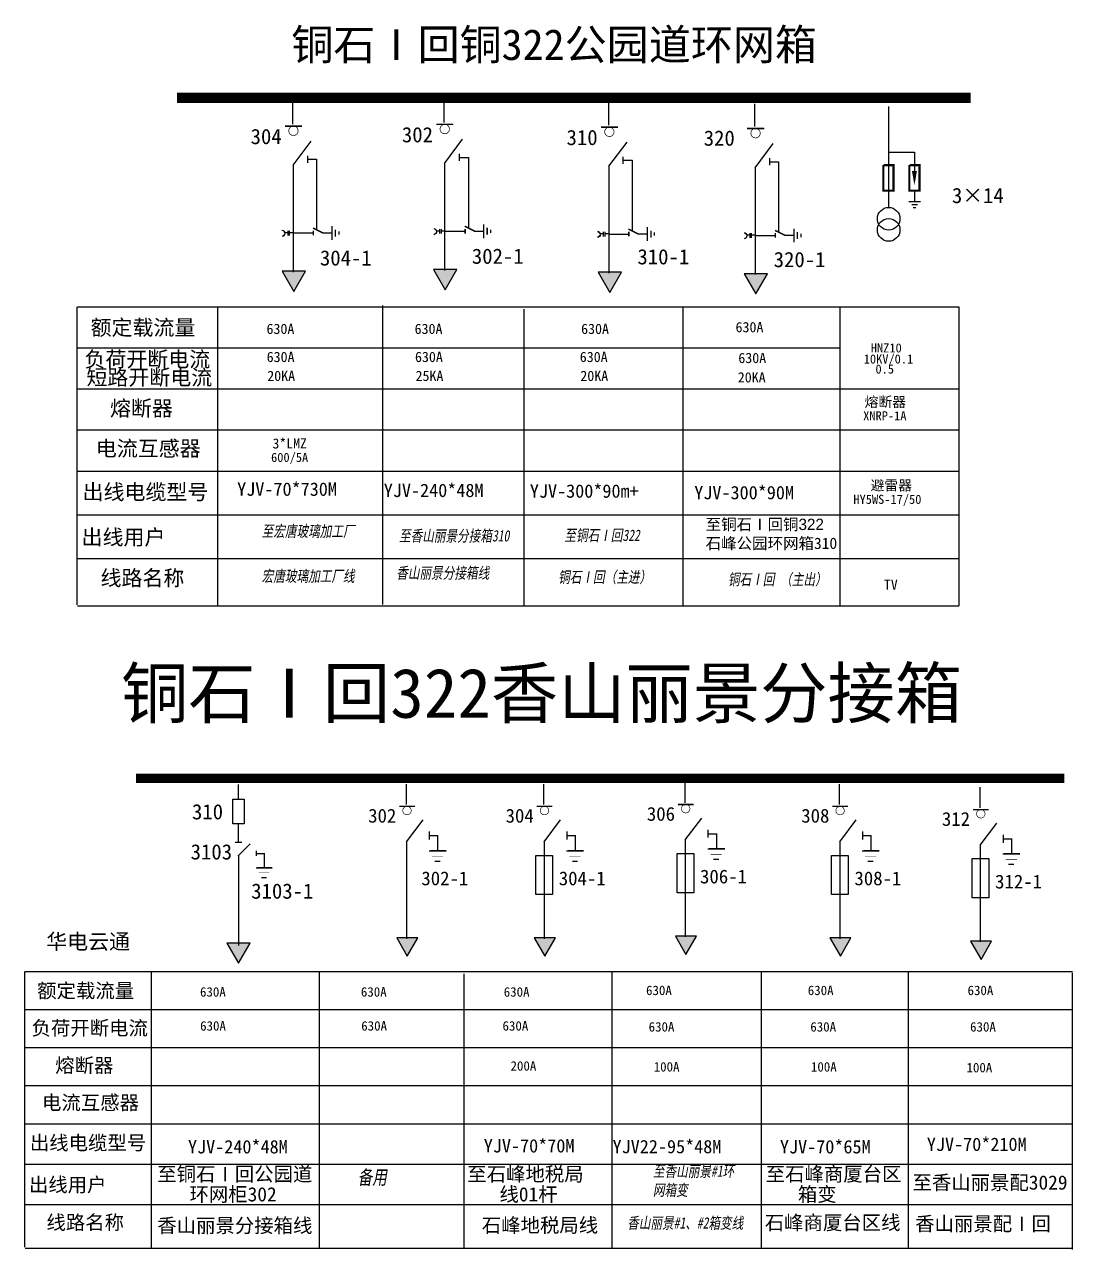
# Model space of a CAD drawing. Extents: x -15 to 488, y -398 to -197.
# Drawn here: x -14.5 to 155.4, y -395.7 to -197.2 of the extents above; entities that cross this region are included whole.
import ezdxf

# ---------------------------------------------------------------- set-up
doc = ezdxf.new("R2010")
doc.units = 0
doc.header["$LTSCALE"] = 5
doc.layers.get('0').update_dxf_attribs({"linetype": 'CONTINUOUS'})
doc.layers.add('1', color=7, linetype='CONTINUOUS')
doc.layers.add('2', color=7, linetype='CONTINUOUS')
doc.styles.add('HZ', font='', dxfattribs={"width": 0.75, "oblique": 9.998114})
doc.styles.get("Standard").update_dxf_attribs({"font": '', "width": 0.8})
doc.styles.add('字体', font='', dxfattribs={"height": 2.5})
doc.styles.get('HZ').set_extended_font_data('SimSun')
doc.styles.get('Standard').set_extended_font_data('楷体_GB2312')
doc.styles.get('字体').set_extended_font_data('SimSun')

# ---------------------------------------------------------------- blocks, each defined once
blk = doc.blocks.new('JD')
for points in [[(-2, 0.2), (-2, -0.2), (2, 0.2), (2, -0.2)], [(1, -1.2), (1, -0.8), (-1, -1.2), (-1, -0.8)], [(-0.5, -1.8), (-0.5, -2.2), (0.5, -1.8), (0.5, -2.2)]]:
    blk.add_trace(points)

msp = doc.modelspace()

# ---------------------------------------------------------------- hatches: boundary and pattern name
for color, points in [(0, [(29.13, -240.46), (31.03, -237.18), (27.24, -237.18)]), (0, [(53.66, -240.18), (55.56, -236.9), (51.77, -236.9)]), (0, [(80.35, -240.63), (82.24, -237.35), (78.46, -237.35)]), (0, [(104.04, -240.85), (105.94, -237.57), (102.15, -237.57)]), (7, [(47.53, -348.2), (49.25, -345.23), (45.82, -345.23)]), (7, [(69.82, -348.2), (71.54, -345.23), (68.1, -345.23)]), (7, [(92.71, -347.9), (94.43, -344.93), (91, -344.93)]), (7, [(117.75, -348.2), (119.46, -345.23), (116.03, -345.23)]), (0, [(20.19, -349.33), (22.08, -346.05), (18.29, -346.05)]), (7, [(140.55, -348.72), (142.26, -345.75), (138.83, -345.75)])]:
    msp.add_hatch(color=color).paths.add_polyline_path(points)

# ---------------------------------------------------------------- linework, layer by layer
at = {"color": 0}
for p, q in [((28.98, -213.33), (28.98, -209.67)), ((53.51, -213.05), (53.51, -209.39)), ((80.19, -213.5), (80.19, -209.84)), ((103.89, -213.73), (103.89, -210.06)), ((125.54, -210.5), (125.54, -226.91)), ((27.72, -213.65), (30.46, -213.65)), ((52.25, -213.36), (54.99, -213.36)), ((78.94, -213.81), (81.68, -213.81)), ((102.63, -214.04), (105.37, -214.04)), ((55.96, -218.17), (55.96, -219.3)), ((125.52, -217.87), (129.75, -217.87)), ((129.75, -217.87), (129.75, -220.96)), ((29.01, -219.97), (29.01, -237.32)), ((31.35, -218.46), (31.35, -219.59)), ((31.37, -219.03), (32.82, -219.03)), ((32.82, -219.03), (32.82, -230.46)), ((53.54, -219.69), (53.54, -237.04)), ((55.99, -218.74), (57.43, -218.74)), ((57.43, -218.74), (57.43, -230.18)), ((80.22, -220.14), (80.22, -237.49)), ((82.5, -218.62), (82.5, -219.75)), ((82.52, -219.19), (83.97, -219.19)), ((83.97, -219.19), (83.97, -230.62)), ((103.92, -220.36), (103.92, -237.71)), ((106.26, -218.85), (106.26, -219.98)), ((106.28, -219.42), (107.73, -219.42)), ((107.73, -219.42), (107.73, -230.85)), ((129.75, -224.21), (129.75, -225.81)), ((28.98, -230.97), (32.3, -230.97)), ((33.76, -230.94), (35.29, -230.94)), ((53.59, -230.69), (56.91, -230.69)), ((58.37, -230.66), (59.9, -230.66)), ((80.13, -231.14), (83.44, -231.14)), ((84.91, -231.11), (86.43, -231.11)), ((103.89, -231.36), (107.21, -231.36)), ((108.67, -231.33), (110.2, -231.33)), ((-6.04, -242.95), (-6.04, -291.25)), ((16.76, -242.95), (16.76, -291.41)), ((43.49, -242.75), (43.49, -291.21)), ((66.45, -243.32), (66.45, -291.41)), ((92.18, -243.11), (92.18, -291.41)), ((117.67, -243.1), (117.67, -291.41)), ((136.96, -242.93), (136.96, -291.41)), ((20.15, -322.71), (20.15, -320.36)), ((20.14, -326.73), (20.14, -329.68)), ((92.6, -329.32), (92.6, -345.06)), ((19.61, -329.68), (20.73, -329.68)), ((20.07, -331.96), (22.07, -329.95)), ((23.05, -331.13), (23.05, -331.92)), ((23.07, -331.52), (24.38, -331.52)), ((24.38, -333.86), (24.38, -331.51)), ((47.42, -329.63), (47.42, -345.36)), ((69.71, -329.63), (69.71, -345.36)), ((117.63, -329.63), (117.63, -345.36)), ((140.43, -330.15), (140.43, -345.88)), ((20.17, -331.93), (20.17, -346.43)), ((23.02, -333.86), (24.46, -333.86)), ((23.05, -333.86), (25.61, -333.86)), ((25.61, -333.86), (23.24, -333.86)), ((24.72, -335.5), (23.91, -335.5)), ((24.04, -333.86), (24.72, -333.86))]:
    msp.add_line(p, q, dxfattribs=at)
at = {"color": 0, "linetype": 'Continuous'}
for p, q in [((-5.94, -242.93), (136.96, -242.93)), ((-6.04, -249.59), (17.68, -249.59)), ((17.68, -249.59), (117.67, -249.59)), ((-6.04, -256.23), (36.09, -256.23)), ((35.8, -256.23), (136.96, -256.23)), ((-6.04, -262.87), (136.96, -262.87)), ((-6.04, -269.6), (136.96, -269.6)), ((-6.04, -276.68), (136.96, -276.68)), ((-5.94, -283.74), (136.96, -283.74)), ((-5.94, -291.41), (136.96, -291.41))]:
    msp.add_line(p, q, dxfattribs=at)
at = {"color": 7}
for p, q in [((47.39, -323.61), (47.39, -320.29)), ((69.68, -323.61), (69.68, -320.29)), ((92.57, -323.31), (92.57, -319.98)), ((117.61, -323.61), (117.61, -320.29)), ((140.41, -324.13), (140.41, -320.81))]:
    msp.add_line(p, q, dxfattribs=at)
for p, q in [((91.44, -323.59), (93.92, -323.59)), ((46.26, -323.89), (48.74, -323.89)), ((68.54, -323.89), (71.03, -323.89)), ((116.47, -323.89), (118.95, -323.89)), ((139.27, -324.41), (141.75, -324.41)), ((51.09, -327.98), (51.09, -329.27)), ((51.12, -328.63), (52.5, -328.63)), ((52.51, -331.11), (52.51, -328.62)), ((73.38, -327.98), (73.38, -329.27)), ((73.41, -328.63), (74.79, -328.63)), ((74.79, -331.11), (74.79, -328.62)), ((96.27, -327.68), (96.27, -328.97)), ((96.3, -328.33), (97.68, -328.33)), ((97.69, -330.8), (97.69, -328.31)), ((121.31, -327.98), (121.31, -329.27)), ((121.34, -328.63), (122.72, -328.63)), ((122.72, -331.11), (122.72, -328.62)), ((144.11, -328.5), (144.11, -329.79)), ((144.14, -329.15), (145.52, -329.15)), ((145.52, -331.62), (145.52, -329.13)), ((51.06, -331.11), (52.59, -331.11)), ((51.1, -331.11), (53.81, -331.11)), ((53.81, -331.11), (51.31, -331.11)), ((52.15, -331.11), (52.87, -331.11)), ((73.35, -331.11), (74.87, -331.11)), ((73.39, -331.11), (76.1, -331.11)), ((76.1, -331.11), (73.59, -331.11)), ((74.43, -331.11), (75.15, -331.11)), ((96.24, -330.8), (97.77, -330.8)), ((96.28, -330.8), (98.99, -330.8)), ((98.99, -330.8), (96.48, -330.8)), ((97.33, -330.8), (98.05, -330.8)), ((121.28, -331.11), (122.8, -331.11)), ((121.31, -331.11), (124.02, -331.11)), ((124.02, -331.11), (121.52, -331.11)), ((122.36, -331.11), (123.08, -331.11)), ((52.87, -332.84), (52.01, -332.84)), ((75.15, -332.84), (74.29, -332.84)), ((98.05, -332.53), (97.18, -332.53)), ((123.08, -332.84), (122.22, -332.84)), ((144.08, -331.62), (145.6, -331.62)), ((144.12, -331.62), (146.82, -331.62)), ((146.82, -331.62), (144.32, -331.62)), ((145.88, -333.35), (145.02, -333.35)), ((145.16, -331.62), (145.88, -331.62)), ((-14.52, -350.68), (-14.52, -395.37)), ((6.03, -350.68), (6.03, -395.52)), ((33.25, -350.68), (33.25, -395.52)), ((56.68, -351.02), (56.68, -395.52)), ((80.71, -350.7), (80.71, -395.38)), ((104.92, -350.7), (104.92, -395.38)), ((128.73, -350.68), (128.73, -395.38)), ((155.32, -350.87), (155.32, -395.72))]:
    msp.add_line(p, q)
at = {"linetype": 'Continuous'}
for p, q in [((-14.43, -350.67), (155.37, -350.67)), ((-14.52, -356.83), (7.42, -356.83)), ((7.42, -356.83), (155.32, -356.83)), ((-14.52, -362.97), (24.46, -362.97)), ((24.19, -362.97), (155.32, -362.97)), ((-14.52, -369.12), (155.32, -369.12)), ((-14.52, -375.34), (155.32, -375.34)), ((-14.52, -381.89), (155.32, -381.89)), ((-14.43, -388.42), (155.32, -388.42)), ((-14.43, -395.52), (155.32, -395.52))]:
    msp.add_line(p, q, dxfattribs=at)
at = {"color": 0}
for points, const_width in [([(10.2, -209.07), (138.89, -209.07)], 1.64), ([(27.72, -213.65), (30.46, -213.65)], 0.233), ([(52.25, -213.36), (54.99, -213.36)], 0.233), ([(78.94, -213.81), (81.68, -213.81)], 0.233), ([(102.63, -214.04), (105.37, -214.04)], 0.233), ([(124.7, -219.98), (124.7, -224.11), (126.35, -224.11), (126.35, -219.98), (124.75, -219.98)], 0.349), ([(128.93, -219.98), (128.93, -224.11), (130.58, -224.11), (130.58, -219.98), (128.98, -219.98)], 0.349), ([(32.24, -230.16), (33.85, -230.97)], 0.243), ([(56.85, -229.88), (58.47, -230.69)], 0.243), ([(56.91, -230.32), (56.91, -231.06)], 0.243), ([(83.38, -230.33), (85, -231.14)], 0.243), ([(32.3, -230.6), (32.3, -231.35)], 0.243), ([(83.44, -230.77), (83.44, -231.51)], 0.243), ([(107.15, -230.56), (108.76, -231.36)], 0.243), ([(107.21, -230.99), (107.21, -231.74)], 0.243), ([(25.61, -333.86), (23.02, -333.86)], 0.0818), ([(25.17, -334.68), (23.46, -334.68)], 0.0818), ([(24.72, -335.5), (23.91, -335.5)], 0.0818)]:
    msp.add_lwpolyline(points, dxfattribs=dict(at, const_width=const_width))
at = {"color": 0, "const_width": 0.116}
for points in [[(28.32, -214.41, 1), (29.84, -214.41, 1)], [(52.85, -214.13, 1), (54.37, -214.13, 1)], [(79.54, -214.58, 1), (81.05, -214.58, 1)], [(103.23, -214.8, 1), (104.75, -214.8, 1)]]:
    msp.add_lwpolyline(points, format="xyb", close=True, dxfattribs=at)
at = {"color": 0}
for points, format in [([(129.75, -220.91, 0.814, 0, 0), (129.75, -223.23, 0, 0, 0)], "xyseb"), ([(51.83, -230.26, -0.877934), (51.85, -231.25)], "xyb"), ([(27.22, -230.54, -0.877934), (27.24, -231.53)], "xyb"), ([(78.36, -230.71, -0.877934), (78.38, -231.7)], "xyb"), ([(102.13, -230.94, -0.877934), (102.15, -231.92)], "xyb")]:
    msp.add_lwpolyline(points, format=format, dxfattribs=at)
for points in [[(28.16, -230.96), (27.65, -230.96)], [(28.16, -230.62), (28.16, -231.36)], [(28.39, -230.62), (28.39, -231.36)], [(28.98, -230.96), (28.39, -230.96)], [(52.78, -230.68), (52.27, -230.68)], [(52.78, -230.34), (52.78, -231.08)], [(53, -230.34), (53, -231.08)], [(53.59, -230.68), (53, -230.68)], [(79.31, -231.13), (78.8, -231.13)], [(79.31, -230.79), (79.31, -231.53)], [(79.54, -230.79), (79.54, -231.53)], [(80.13, -231.13), (79.54, -231.13)], [(103.07, -231.35), (102.56, -231.35)], [(103.07, -231.01), (103.07, -231.75)], [(103.3, -231.01), (103.3, -231.75)], [(103.89, -231.35), (103.3, -231.35)]]:
    msp.add_lwpolyline(points, dxfattribs=at)
for points in [[(29.13, -240.46), (31.03, -237.18), (27.24, -237.18)], [(53.66, -240.18), (55.56, -236.9), (51.77, -236.9)], [(80.35, -240.63), (82.24, -237.35), (78.46, -237.35)], [(104.04, -240.85), (105.94, -237.57), (102.15, -237.57)], [(19.26, -322.71), (21.09, -322.71), (21.09, -326.71), (19.26, -326.71)], [(20.19, -349.33), (22.08, -346.05), (18.29, -346.05)]]:
    msp.add_lwpolyline(points, close=True, dxfattribs=at)
for points, const_width in [([(3.55, -319.34), (154.06, -319.34)], 1.52), ([(91.44, -323.59), (93.92, -323.59)], 0.211), ([(46.26, -323.89), (48.74, -323.89)], 0.211), ([(68.54, -323.89), (71.03, -323.89)], 0.211), ([(116.47, -323.89), (118.95, -323.89)], 0.211), ([(139.27, -324.41), (141.75, -324.41)], 0.211), ([(53.81, -331.11), (51.06, -331.11)], 0.0865), ([(76.1, -331.11), (73.35, -331.11)], 0.0865), ([(98.99, -330.8), (96.24, -330.8)], 0.0865), ([(124.02, -331.11), (121.28, -331.11)], 0.0865), ([(53.34, -331.97), (51.53, -331.97)], 0.0865), ([(52.87, -332.84), (52.01, -332.84)], 0.0865), ([(75.63, -331.97), (73.82, -331.97)], 0.0865), ([(75.15, -332.84), (74.29, -332.84)], 0.0865), ([(98.52, -331.67), (96.71, -331.67)], 0.0865), ([(98.05, -332.53), (97.18, -332.53)], 0.0865), ([(123.55, -331.97), (121.75, -331.97)], 0.0865), ([(123.08, -332.84), (122.22, -332.84)], 0.0865), ([(146.82, -331.62), (144.08, -331.62)], 0.0865), ([(146.35, -332.49), (144.55, -332.49)], 0.0865), ([(145.88, -333.35), (145.02, -333.35)], 0.0865)]:
    msp.add_lwpolyline(points, dxfattribs=dict(const_width=const_width))
at = {"const_width": 0.105}
for points in [[(91.98, -324.28, 1), (93.35, -324.28, 1)], [(46.8, -324.59, 1), (48.17, -324.59, 1)], [(69.09, -324.59, 1), (70.46, -324.59, 1)], [(117.01, -324.59, 1), (118.38, -324.59, 1)], [(139.82, -325.1, 1), (141.19, -325.1, 1)]]:
    msp.add_lwpolyline(points, format="xyb", close=True, dxfattribs=at)
for points in [[(91.27, -331.54), (94, -331.54), (94, -337.91), (91.27, -337.91)], [(68.37, -331.84), (71.1, -331.84), (71.1, -338.21), (68.37, -338.21)], [(116.3, -331.84), (119.03, -331.84), (119.03, -338.21), (116.3, -338.21)], [(139.1, -332.36), (141.83, -332.36), (141.83, -338.73), (139.1, -338.73)]]:
    msp.add_lwpolyline(points, close=True)
at = {"color": 7}
for points in [[(47.53, -348.2), (49.25, -345.23), (45.82, -345.23)], [(69.82, -348.2), (71.54, -345.23), (68.1, -345.23)], [(92.71, -347.9), (94.43, -344.93), (91, -344.93)], [(117.75, -348.2), (119.46, -345.23), (116.03, -345.23)], [(140.55, -348.72), (142.26, -345.75), (138.83, -345.75)]]:
    msp.add_lwpolyline(points, close=True, dxfattribs=at)
at = {"color": 0}
for centre in [(125.57, -228.66), (125.57, -230.48)]:
    msp.add_circle(centre, 1.83, dxfattribs=at)
at = {"layer": '1', "color": 0}
for points in [[(51.83, -230.25, -0.877934), (51.85, -231.23)], [(27.22, -230.53, -0.877934), (27.23, -231.52)], [(78.36, -230.7, -0.877934), (78.38, -231.68)], [(102.13, -230.92, -0.877934), (102.14, -231.91)]]:
    msp.add_lwpolyline(points, format="xyb", dxfattribs=at)
at = {"layer": '2', "color": 0}
for p, q in [((29.01, -219.99), (31.95, -216.07)), ((53.54, -219.71), (56.48, -215.79)), ((80.22, -220.16), (83.16, -216.24)), ((103.92, -220.39), (106.86, -216.46))]:
    msp.add_line(p, q, dxfattribs=at)
at = {"layer": '2'}
for p, q in [((47.42, -329.65), (50.09, -326.09)), ((69.71, -329.65), (72.37, -326.09)), ((92.6, -329.34), (95.27, -325.79)), ((117.63, -329.65), (120.3, -326.09)), ((140.43, -330.17), (143.1, -326.61))]:
    msp.add_line(p, q, dxfattribs=at)

# ---------------------------------------------------------------- block references
at = {"color": 0, "xscale": 0.4881768819863055, "yscale": 0.4881768819186618, "zscale": 0.4881768820053969}
msp.add_blockref('JD', (129.78, -225.89), dxfattribs=at)
at = {"color": 0, "xscale": 0.5665709525018201, "yscale": 0.5665709525018201, "zscale": 0.5665709526022806, "rotation": 90}
for p in [(35.31, -230.98), (59.92, -230.7), (86.46, -231.15), (110.22, -231.38)]:
    msp.add_blockref('JD', p, dxfattribs=at)

# ---------------------------------------------------------------- texts
at = {"color": 0}
for s, height, p in [('304', 2.469, (22.13, -216.57)), ('302', 2.469, (46.66, -216.28)), ('310', 2.469, (73.35, -216.73)), ('320', 2.469, (95.59, -216.83)), ('3×14', 2.469, (135.83, -226.13)), ('304-1', 2.469, (33.37, -236.25)), ('302-1', 2.469, (58, -235.97)), ('310-1', 2.469, (84.84, -236.06)), ('320-1', 2.469, (106.93, -236.51)), ('630A', 1.66, (24.71, -247.34)), ('630A', 1.66, (48.72, -247.34)), ('630A', 1.66, (75.71, -247.34)), ('630A', 1.66, (100.75, -247.06)), ('630A', 1.66, (24.74, -251.89)), ('630A', 1.66, (48.78, -251.89)), ('630A', 1.66, (75.5, -251.89)), ('630A', 1.66, (101.2, -252.06)), ('20KA', 1.66, (24.83, -254.96)), ('25KA', 1.66, (48.87, -254.96)), ('20KA', 1.66, (75.59, -254.96)), ('20KA', 1.66, (101.11, -255.2)), ('熔断器', 1.638, (121.67, -259.16)), ('3*LMZ', 1.638, (25.68, -265.9)), ('避雷器', 1.638, (122.64, -272.7)), ('310', 2.469, (12.63, -326.01)), ('302', 2.238, (41.19, -326.54)), ('304', 2.238, (63.47, -326.54)), ('306', 2.238, (86.37, -326.24)), ('308', 2.238, (111.4, -326.54)), ('312', 2.238, (134.2, -327.06)), ('3103', 2.469, (12.41, -332.51)), ('302-1', 2.238, (49.81, -336.69)), ('304-1', 2.238, (72.09, -336.69)), ('306-1', 2.238, (94.99, -336.39)), ('308-1', 2.238, (120.02, -336.69)), ('312-1', 2.238, (142.82, -337.21)), ('3103-1', 2.469, (22.23, -338.87))]:
    msp.add_text(s, height=height, dxfattribs=at).set_placement(p)
at = {"color": 0, "style": 'HZ'}
for s, height, p in [('额定载流量', 2.491, (-3.81, -247.54)), ('负荷开断电流', 2.491, (-4.8, -252.68)), ('HNZ10', 1.474, (122.68, -250.34)), ('10KV/0.1', 1.474, (121.53, -252.13)), ('短路开断电流', 2.491, (-4.48, -255.62)), ('0.5', 1.474, (123.43, -253.76)), ('熔断器', 2.491, (-0.66, -260.62)), ('XNRP-1A', 1.474, (121.44, -261.34)), ('电流互感器', 2.491, (-2.96, -267.14)), ('600/5A', 1.474, (25.45, -268.08)), ('出线电缆型号', 2.491, (-5.11, -274.19)), ('HY5WS-17/50', 1.474, (119.85, -274.88)), ('出线用户', 2.491, (-5.27, -281.52)), ('线路名称', 2.491, (-2.2, -288.13)), ('铜石Ⅰ回322香山丽景分接箱', 8, (1.12, -309.55)), ('华电云通', 2.491, (-11.01, -347.06))]:
    msp.add_text(s, height=height, dxfattribs=at).set_placement(p)
at = {"color": 0, "linetype": 'Continuous', "style": '字体'}
for s, height, p in [('YJV-70*730M', 2.1615, (19.95, -273.57)), ('YJV-240*48M', 2.1615, (43.72, -273.77)), ('YJV-300*90m+', 2.1615, (67.4, -273.88)), ('YJV-300*90M', 2.1615, (94.05, -274.13)), ('YJV-240*48M', 2.1615, (11.98, -380.15)), ('YJV-70*70M', 2.162, (59.93, -380)), ('YJV22-95*48M', 2.1615, (80.81, -380.12)), ('YJV-70*65M', 2.162, (107.94, -380.15)), ('YJV-70*210M', 2.1615, (131.76, -379.75))]:
    msp.add_text(s, height=height, dxfattribs=at).set_placement(p)
at = {"style": 'HZ'}
for s, p in [('额定载流量', (-12.47, -354.93)), ('负荷开断电流', (-13.38, -360.98)), ('熔断器', (-9.55, -367.03)), ('电流互感器', (-11.68, -373.07)), ('出线电缆型号', (-13.66, -379.59)), ('至铜石Ⅰ回公园道', (7, -384.65)), ('至石峰地税局', (57.26, -384.65)), ('至石峰商厦台区', (105.64, -384.65)), ('出线用户', (-13.81, -386.37)), ('至香山丽景配3029', (129.43, -386.02)), ('环网柜302', (12.22, -387.93)), ('线01杆', (62.47, -387.93)), ('箱变 ', (110.85, -387.93)), ('线路名称', (-10.97, -392.49)), ('香山丽景分接箱线', (7, -392.99)), (' 石峰地税局线', (58.04, -392.94)), ('石峰商厦台区线', (105.48, -392.52)), ('香山丽景配Ⅰ回', (129.87, -392.7))]:
    msp.add_text(s, height=2.305, dxfattribs=at).set_placement(p)
for s, p in [('630A', (13.93, -354.74)), ('630A', (40.01, -354.74)), ('630A', (63.17, -354.74)), ('630A', (86.24, -354.49)), ('630A', (112.46, -354.49)), ('630A', (138.36, -354.49)), ('630A', (13.95, -360.25)), ('630A', (40.07, -360.25)), ('630A', (62.97, -360.25)), ('630A', (86.66, -360.4)), ('630A', (112.87, -360.4)), ('630A', (138.77, -360.4)), ('200A', (64.27, -366.74)), ('100A', (87.48, -366.88)), ('100A', (112.97, -366.88)), ('100A', (138.19, -367.01))]:
    msp.add_text(s, height=1.536).set_placement(p)
at = {"color": 7, "insert": (28.73, -197.94), "char_height": 5, "width": 101.0579, "attachment_point": 1, "style": '字体'}
msp.add_mtext('{\\fSimSun|b0|i0|c134|p2;铜石Ⅰ回铜}322{\\fSimSun|b0|i0|c134|p2;公园道环网箱}', dxfattribs=at)
at = {"attachment_point": 1, "style": 'HZ'}
for s, insert, char_height, width in [('{\\fSimSun|b0|i0|c134|p2;\\Q0;\\W1;\\C7;至铜石Ⅰ回铜\\f\uffbfﾬￌ￥_GB2312|b0|i0|c134|p49;322\\P\\fSimSun|b0|i0|c134|p2;石峰公园环网箱310}', (95.9, -277.28), 1.84, 25.2614), ('{\\fSimSun|b0|i0|c134|p2;至宏唐玻璃加工厂}', (23.94, -278.38), 1.84, 21.4409), ('{\\fSimSun|b0|i0|c134|p2;至香山丽景分接箱310 }', (46.2, -279.13), 1.84, 25.2614), ('{\\fSimSun|b0|i0|c134|p2;至铜石Ⅰ回322}', (73, -279.05), 1.84, 21.4409), ('{\\fSimSun|b0|i0|c134|p2;宏唐玻璃加工厂线}', (23.94, -285.66), 1.84, 21.4409), ('{\\fSimSun|b0|i0|c134|p2;香山丽景分接箱线}', (45.75, -285.15), 1.84, 25.2614), ('{\\fSimSun|b0|i0|c134|p2; 铜石Ⅰ回（主进） }', (71.06, -285.82), 1.84, 21.4409), ('{\\fSimSun|b0|i0|c134|p2; 铜石Ⅰ回 （主出）}', (98.59, -286.19), 1.84, 21.4409), ('备用', (39.5, -382.87), 2.305, 14.9653), ('{\\fSimSun|b0|i0|c134|p2;至香山丽景#1环网箱变}', (87.36, -382.1), 1.84, 13.508), ('{\\fSimSun|b0|i0|c134|p2;香山丽景#1、#2箱变线}', (83.19, -390.5), 1.84, 30.0106)]:
    msp.add_mtext(s, dxfattribs=dict(at, insert=insert, char_height=char_height, width=width))
at = {"layer": '1', "color": 0}
msp.add_text('TV', height=1.638, dxfattribs=at).set_placement((124.81, -288.78))

doc.saveas('drawing.dxf')
